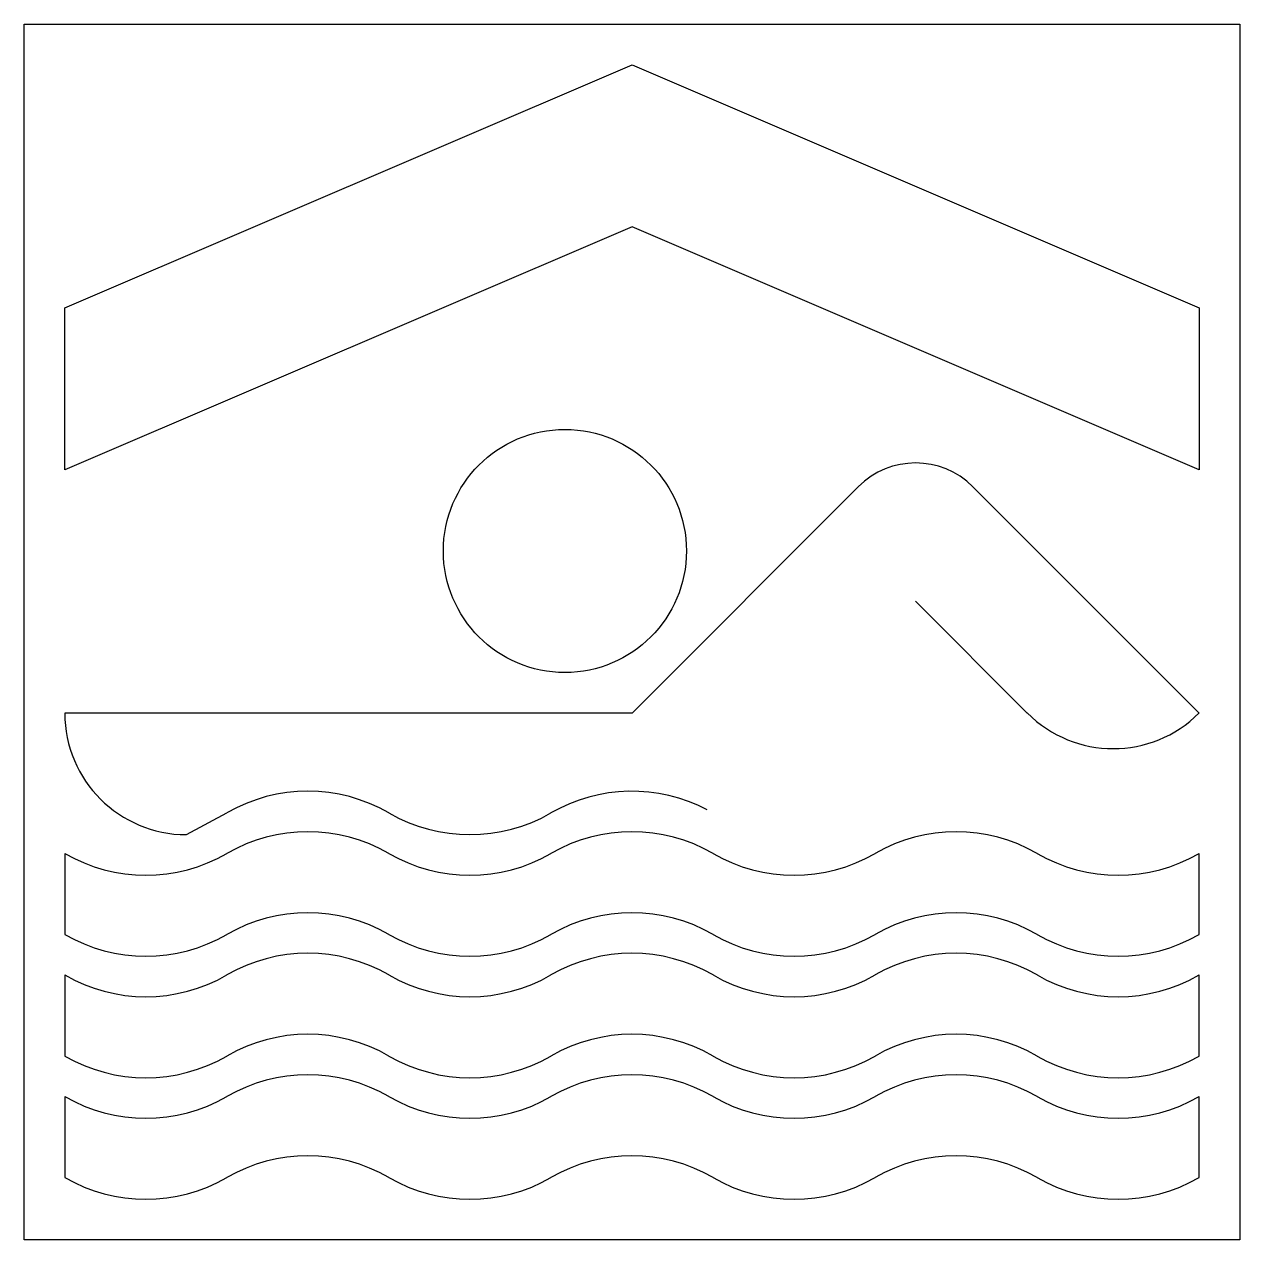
# Model space of a CAD drawing. Extents: x 0 to 150, y 0 to 150.
import ezdxf

# ---------------------------------------------------------------- set-up
doc = ezdxf.new("R2010")
doc.units = 0
doc.header["$LTSCALE"] = 25
doc.linetypes.add('AUSGEZOGEN', pattern=[0])
doc.layers.get('0').update_dxf_attribs({"linetype": 'AUSGEZOGEN'})

msp = doc.modelspace()

# ---------------------------------------------------------------- linework, layer by layer
for p, q in [((0, 0), (0, 150)), ((0, 150), (150, 150)), ((150, 150), (150, 0)), ((5, 115), (75, 145)), ((75, 145), (145, 115)), ((75, 125), (5, 95)), ((145, 95), (75, 125)), ((5, 95), (5, 115)), ((145, 115), (145, 95)), ((102.93, 92.93), (75, 65)), ((145, 65), (117.07, 92.93)), ((110, 78.79), (123.79, 65)), ((75, 65), (5, 64.99)), ((20, 49.99), (25, 52.67)), ((45, 52.67), (45, 52.67)), ((65, 52.67), (65, 52.67)), ((5, 47.67), (5, 37.67)), ((25, 47.67), (25, 47.67)), ((45, 47.67), (45, 47.67)), ((65, 47.67), (65, 47.67)), ((85, 47.67), (85, 47.67)), ((105, 47.67), (105, 47.67)), ((125, 47.67), (125, 47.67)), ((145, 37.67), (145, 47.67)), ((25, 37.67), (25, 37.67)), ((45, 37.67), (45, 37.67)), ((65, 37.67), (65, 37.67)), ((85, 37.67), (85, 37.67)), ((105, 37.67), (105, 37.67)), ((125, 37.67), (125, 37.67)), ((5, 32.67), (5, 22.67)), ((25, 32.67), (25, 32.67)), ((45, 32.67), (45, 32.67)), ((65, 32.67), (65, 32.67)), ((85, 32.67), (85, 32.67)), ((105, 32.67), (105, 32.67)), ((125, 32.67), (125, 32.67)), ((145, 22.67), (145, 32.67)), ((25, 22.67), (25, 22.67)), ((45, 22.67), (45, 22.67)), ((65, 22.67), (65, 22.67)), ((85, 22.67), (85, 22.67)), ((105, 22.67), (105, 22.67)), ((125, 22.67), (125, 22.67)), ((5, 17.67), (5, 7.67)), ((25, 17.67), (25, 17.67)), ((45, 17.67), (45, 17.67)), ((65, 17.67), (65, 17.67)), ((85, 17.67), (85, 17.67)), ((105, 17.67), (105, 17.67)), ((125, 17.67), (125, 17.67)), ((145, 7.67), (145, 17.67)), ((25, 7.67), (25, 7.67)), ((45, 7.67), (45, 7.67)), ((65, 7.67), (65, 7.67)), ((85, 7.67), (85, 7.67)), ((105, 7.67), (105, 7.67)), ((125, 7.67), (125, 7.67)), ((150, 0), (0, 0))]:
    msp.add_line(p, q)
msp.add_circle((66.72, 85), 15)
for centre, radius, start, end in [((110, 85.86), 10, 45, 135), ((20, 64.99), 15, 180, 270), ((134.39, 75.61), 15, 225, 315), ((35, 35.35), 20, 60, 120), ((75, 35.35), 20, 62.3372, 120), ((55, 69.99), 20, 240, 300), ((35, 30.35), 20, 60, 120), ((75, 30.35), 20, 60, 120), ((115, 30.35), 20, 60, 120), ((15, 64.99), 20, 240, 300), ((55, 64.99), 20, 240, 300), ((95, 64.99), 20, 240, 300), ((135, 64.99), 20, 240, 300), ((35, 20.35), 20, 60, 120), ((75, 20.35), 20, 60, 120), ((115, 20.35), 20, 60, 120), ((15, 54.99), 20, 240, 300), ((55, 54.99), 20, 240, 300), ((95, 54.99), 20, 240, 300), ((135, 54.99), 20, 240, 300), ((35, 15.35), 20, 60, 120), ((75, 15.35), 20, 60, 120), ((115, 15.35), 20, 60, 120), ((15, 49.99), 20, 240, 300), ((55, 49.99), 20, 240, 300), ((95, 49.99), 20, 240, 300), ((135, 49.99), 20, 240, 300), ((35, 5.35), 20, 60, 120), ((75, 5.35), 20, 60, 120), ((115, 5.35), 20, 60, 120), ((15, 39.99), 20, 240, 300), ((55, 39.99), 20, 240, 300), ((95, 39.99), 20, 240, 300), ((135, 39.99), 20, 240, 300), ((35, 0.35), 20, 60, 120), ((75, 0.35), 20, 60, 120), ((115, 0.35), 20, 60, 120), ((15, 34.99), 20, 240, 300), ((55, 34.99), 20, 240, 300), ((95, 34.99), 20, 240, 300), ((135, 34.99), 20, 240, 300), ((35, -9.65), 20, 60, 120), ((75, -9.65), 20, 60, 120), ((115, -9.65), 20, 60, 120), ((15, 24.99), 20, 240, 300), ((55, 24.99), 20, 240, 300), ((95, 24.99), 20, 240, 300), ((135, 24.99), 20, 240, 300)]:
    msp.add_arc(centre, radius, start, end)

doc.saveas('drawing.dxf')
